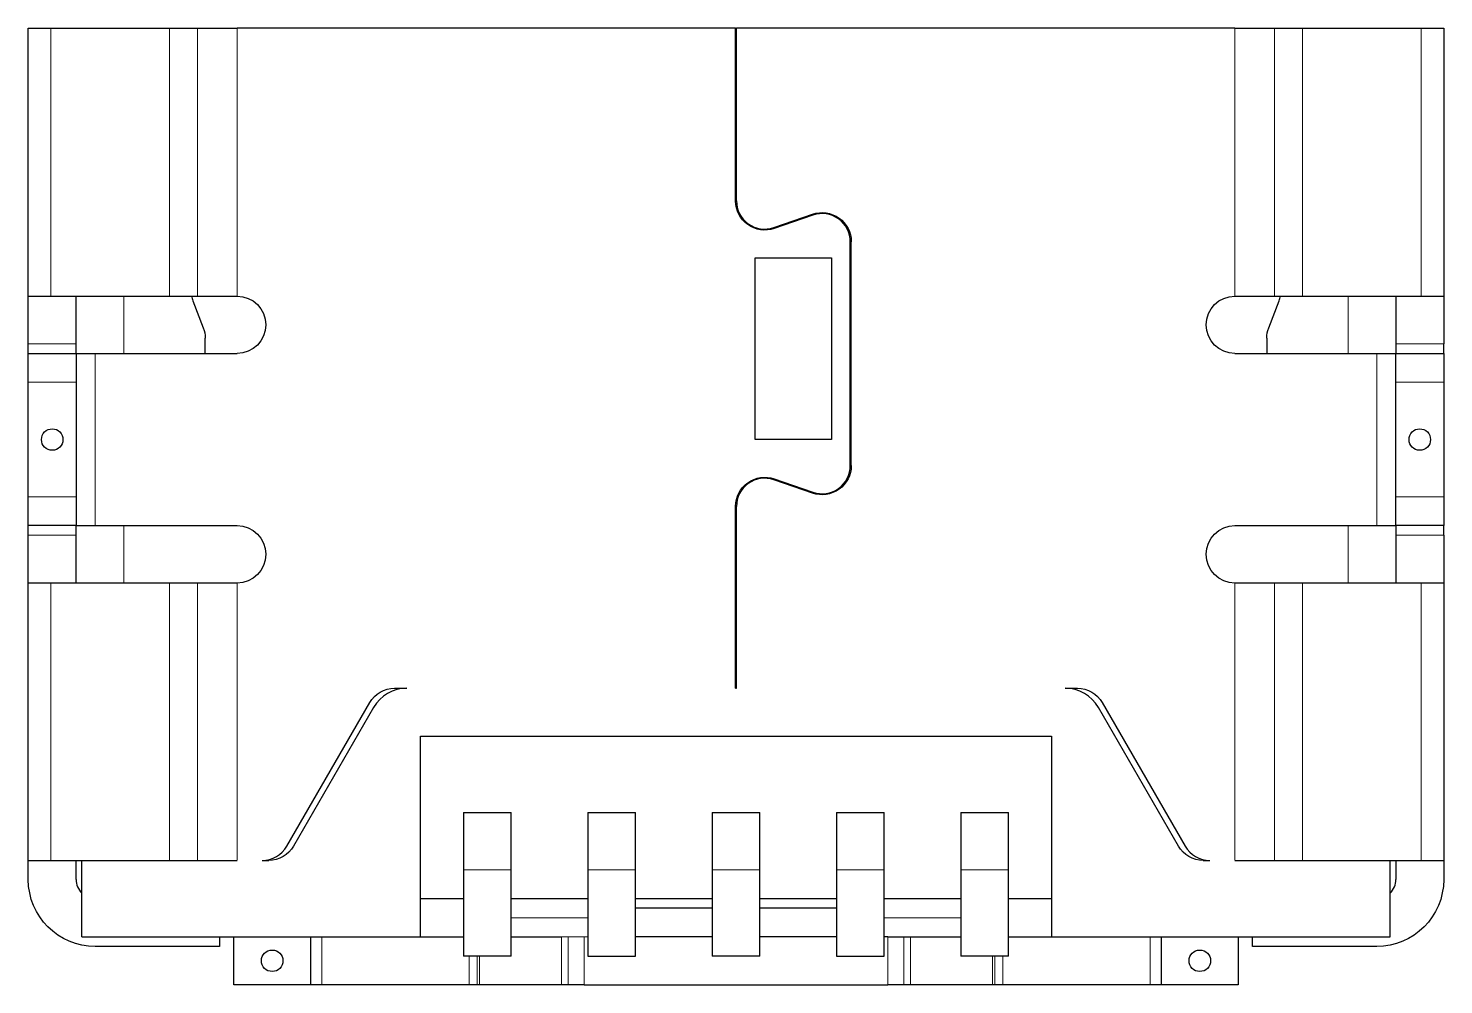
# Model space of a CAD drawing. Header units: millimetres. Extents: x 465.54 to 472.94, y 476.99 to 481.99.
import ezdxf

# ---------------------------------------------------------------- set-up
doc = ezdxf.new("R2010")
doc.units = ezdxf.units.MM
doc.layers.get('0').update_dxf_attribs({"linetype": 'CONTINUOUS'})
doc.layers.add('1', color=7, linetype='CONTINUOUS', true_color=0xffffff)

msp = doc.modelspace()

# ---------------------------------------------------------------- linework, layer by layer
for centre in [(466.8119, 477.1137), (471.6619, 477.1137)]:
    msp.add_circle(centre, 0.0562)
at = {"layer": '1', "color": 7, "linetype": 'Continuous'}
for p, q in [((465.5369, 481.9887), (465.6541, 481.9887)), ((465.5369, 480.5887), (465.5369, 481.9887)), ((465.6541, 481.9887), (466.2748, 481.9887)), ((466.2748, 481.9887), (466.6283, 481.9887)), ((469.2344, 481.9887), (466.6283, 481.9887)), ((469.2344, 481.0867), (469.2344, 481.9887)), ((469.2345, 481.9887), (469.2394, 481.9887)), ((471.8455, 481.9887), (469.2394, 481.9887)), ((469.2394, 481.0867), (469.2394, 481.9887)), ((471.8455, 481.9887), (472.199, 481.9887)), ((472.199, 481.9887), (472.8197, 481.9887)), ((472.8197, 481.9887), (472.9369, 481.9887)), ((472.9369, 481.9887), (472.9369, 480.5887)), ((469.2394, 481.3887), (469.2344, 481.3887)), ((469.4349, 480.9472), (469.6372, 481.0169)), ((469.6389, 481.0122), (469.4365, 480.9425)), ((469.6869, 481.0252), (469.6869, 481.0202)), ((469.4369, 480.9479), (469.4369, 480.9426)), ((469.827, 480.9188), (469.8322, 480.9188)), ((469.8344, 479.7027), (469.8344, 480.8727)), ((469.8394, 479.7027), (469.8394, 480.8727)), ((469.3369, 480.7887), (469.7369, 480.7887)), ((469.3369, 479.8387), (469.3369, 480.7887)), ((469.7369, 480.7887), (469.7369, 479.8387)), ((465.5369, 480.5887), (465.6541, 480.5887)), ((465.5369, 480.3387), (465.5369, 480.5887)), ((465.6541, 480.5887), (466.2748, 480.5887)), ((465.7869, 480.3387), (465.7869, 480.5887)), ((466.2748, 480.5887), (466.6283, 480.5887)), ((466.397, 480.5646), (466.4518, 480.4228)), ((471.8455, 480.5887), (472.199, 480.5887)), ((472.022, 480.4228), (472.0768, 480.5646)), ((472.199, 480.5887), (472.8197, 480.5887)), ((472.6869, 480.5887), (472.6869, 480.3387)), ((472.8197, 480.5887), (472.9369, 480.5887)), ((472.9369, 480.5887), (472.9369, 480.3387)), ((465.5369, 480.2887), (465.5369, 480.3387)), ((465.7869, 480.2887), (465.7869, 480.3387)), ((466.4619, 480.2887), (466.4619, 480.3687)), ((472.0119, 480.3687), (472.0119, 480.2887)), ((472.6869, 480.3387), (472.6869, 480.2887)), ((472.9369, 480.2887), (472.9369, 480.3387)), ((465.5369, 480.1387), (465.5369, 480.2887)), ((465.5369, 480.2887), (465.7869, 480.2887)), ((465.7869, 480.2887), (465.7869, 480.1387)), ((465.7869, 480.2887), (465.8869, 480.2887)), ((465.8869, 480.2887), (466.6283, 480.2887)), ((471.8455, 480.2887), (472.5869, 480.2887)), ((472.5869, 480.2887), (472.6869, 480.2887)), ((472.6869, 480.2887), (472.9369, 480.2887)), ((472.6869, 480.1387), (472.6869, 480.2887)), ((472.9369, 480.2887), (472.9369, 480.1387)), ((465.5369, 479.5387), (465.5369, 480.1387)), ((465.7869, 480.1387), (465.7869, 479.5387)), ((472.6869, 479.5387), (472.6869, 480.1387)), ((472.9369, 480.1387), (472.9369, 479.5387)), ((469.7369, 479.8387), (469.3369, 479.8387)), ((469.6372, 479.5585), (469.4349, 479.6282)), ((469.4365, 479.6329), (469.6389, 479.5632)), ((469.4369, 479.6328), (469.4369, 479.6275)), ((465.5369, 479.3887), (465.5369, 479.5387)), ((465.7869, 479.5387), (465.7869, 479.3887)), ((469.6869, 479.5552), (469.6869, 479.5502)), ((472.6869, 479.3887), (472.6869, 479.5387)), ((472.9369, 479.5387), (472.9369, 479.3887)), ((469.2344, 478.5387), (469.2344, 479.4887)), ((469.2394, 478.5387), (469.2394, 479.4887)), ((465.5369, 479.3387), (465.5369, 479.3887)), ((465.7869, 479.3887), (465.5369, 479.3887)), ((465.7869, 479.3887), (465.8869, 479.3887)), ((465.7869, 479.3387), (465.7869, 479.3887)), ((465.8869, 479.3887), (466.6283, 479.3887)), ((471.8455, 479.3887), (472.5869, 479.3887)), ((472.5869, 479.3887), (472.6869, 479.3887)), ((472.9369, 479.3887), (472.6869, 479.3887)), ((472.6869, 479.3887), (472.6869, 479.3387)), ((472.9369, 479.3387), (472.9369, 479.3887)), ((465.5369, 479.0887), (465.5369, 479.3387)), ((465.7869, 479.0887), (465.7869, 479.3387)), ((472.6869, 479.3387), (472.6869, 479.0887)), ((472.9369, 479.3387), (472.9369, 479.0887)), ((465.5369, 477.6387), (465.5369, 479.0887)), ((465.6541, 479.0887), (465.5369, 479.0887)), ((466.2748, 479.0887), (465.6541, 479.0887)), ((466.6283, 479.0887), (466.2748, 479.0887)), ((472.199, 479.0887), (471.8455, 479.0887)), ((472.8197, 479.0887), (472.199, 479.0887)), ((472.9369, 479.0887), (472.8197, 479.0887)), ((472.9369, 479.0887), (472.9369, 477.6387)), ((469.2393, 478.6387), (469.2344, 478.6387)), ((467.4519, 478.5387), (467.5154, 478.5387)), ((469.2344, 478.5387), (469.2394, 478.5387)), ((470.9584, 478.5387), (471.0219, 478.5387)), ((466.889, 477.7137), (467.322, 478.4637)), ((467.3422, 478.4387), (466.9236, 477.7137)), ((471.5502, 477.7137), (471.1316, 478.4387)), ((471.1518, 478.4637), (471.5848, 477.7137)), ((467.5869, 477.2387), (467.5869, 478.2887)), ((467.5869, 478.2887), (470.8869, 478.2887)), ((470.8869, 478.2887), (470.8869, 477.2387)), ((465.5369, 477.5387), (465.5369, 477.6387)), ((465.5369, 477.6387), (465.6541, 477.6387)), ((465.6541, 477.6387), (465.8169, 477.6387)), ((465.7869, 477.5387), (465.7869, 477.6387)), ((465.8169, 477.2387), (465.8169, 477.6387)), ((465.8169, 477.6387), (466.6283, 477.6387)), ((466.7591, 477.6387), (466.7937, 477.6387)), ((471.6801, 477.6387), (471.7147, 477.6387)), ((471.8455, 477.6387), (472.6569, 477.6387)), ((472.6569, 477.2387), (472.6569, 477.6387)), ((472.6569, 477.6387), (472.8197, 477.6387)), ((472.6869, 477.6387), (472.6869, 477.5387)), ((472.8197, 477.6387), (472.9369, 477.6387)), ((472.9369, 477.6387), (472.9369, 477.5387)), ((467.5869, 477.4387), (467.8119, 477.4387)), ((468.0619, 477.4387), (468.4619, 477.4387)), ((468.7119, 477.4387), (469.1119, 477.4387)), ((469.1119, 477.3887), (468.7119, 477.3887)), ((469.3619, 477.4387), (469.7619, 477.4387)), ((469.7619, 477.3887), (469.3619, 477.3887)), ((470.0119, 477.4387), (470.4118, 477.4387)), ((470.6619, 477.4387), (470.8869, 477.4387)), ((465.8169, 477.2387), (466.6119, 477.2387)), ((466.5369, 477.2387), (466.5369, 477.1887)), ((467.0119, 477.2387), (467.5869, 477.2387)), ((467.5869, 477.2387), (467.8119, 477.2387)), ((468.0619, 477.2387), (468.325, 477.2387)), ((469.1119, 477.2387), (468.7119, 477.2387)), ((469.7619, 477.2387), (469.3619, 477.2387)), ((470.0313, 477.2387), (470.1488, 477.2387)), ((470.1488, 477.2387), (470.4119, 477.2387)), ((470.6619, 477.2387), (470.8869, 477.2387)), ((470.8869, 477.2387), (471.4619, 477.2387)), ((471.8619, 477.2387), (472.6569, 477.2387)), ((471.9369, 477.1887), (471.9369, 477.2387)), ((466.5369, 477.1887), (465.8869, 477.1887)), ((472.5869, 477.1887), (471.9369, 477.1887)), ((467.0711, 476.9887), (467.0119, 476.9887)), ((467.8417, 476.9887), (467.0711, 476.9887)), ((467.8967, 476.9887), (467.8417, 476.9887)), ((468.325, 476.9887), (467.8967, 476.9887)), ((468.4425, 476.9887), (468.325, 476.9887)), ((468.4425, 476.9887), (470.0313, 476.9887)), ((470.1488, 476.9887), (470.0313, 476.9887)), ((470.5771, 476.9887), (470.1488, 476.9887)), ((470.6321, 476.9887), (470.5771, 476.9887)), ((471.4027, 476.9887), (470.6321, 476.9887)), ((471.4619, 476.9887), (471.4027, 476.9887))]:
    msp.add_line(p, q, dxfattribs=at)
at = {"layer": '1', "color": 7, "linetype": 'Continuous', "lineweight": 5}
for p, q in [((465.6541, 481.9877), (465.6541, 480.5897)), ((466.2748, 480.5897), (466.2748, 481.9877)), ((466.4212, 480.5897), (466.4212, 481.9877)), ((466.6283, 481.9877), (466.6283, 480.5887)), ((471.8455, 480.5887), (471.8455, 481.9877)), ((472.0526, 480.5897), (472.0526, 481.9877)), ((472.199, 481.9877), (472.199, 480.5897)), ((472.8197, 480.5897), (472.8197, 481.9877)), ((469.8344, 480.8764), (469.8394, 480.8764)), ((469.8394, 480.7941), (469.8344, 480.7941)), ((469.8394, 480.6887), (469.8344, 480.6887)), ((466.0369, 480.2887), (466.0369, 480.5887)), ((472.4369, 480.5887), (472.4369, 480.2887)), ((465.5379, 480.3387), (465.7859, 480.3387)), ((472.6879, 480.3387), (472.9359, 480.3387)), ((465.8869, 479.3897), (465.8869, 480.2877)), ((472.5869, 480.2877), (472.5869, 479.3897)), ((465.7859, 480.1387), (465.5379, 480.1387)), ((472.9359, 480.1387), (472.6879, 480.1387)), ((465.5379, 479.5387), (465.7859, 479.5387)), ((472.6879, 479.5387), (472.9359, 479.5387)), ((466.0369, 479.0888), (466.0369, 479.3888)), ((472.4369, 479.3888), (472.4369, 479.0888)), ((465.7859, 479.3387), (465.5379, 479.3387)), ((472.9359, 479.3387), (472.6879, 479.3387)), ((465.6541, 479.0877), (465.6541, 477.6397)), ((466.2748, 477.6397), (466.2748, 479.0877)), ((466.4212, 479.0877), (466.4212, 477.6397)), ((466.6283, 479.0887), (466.6283, 477.6397)), ((471.8455, 477.6397), (471.8455, 479.0887)), ((472.0526, 477.6397), (472.0526, 479.0877)), ((472.199, 479.0877), (472.199, 477.6397)), ((472.8197, 477.6397), (472.8197, 479.0877)), ((468.4619, 477.3387), (468.0619, 477.3387)), ((470.4119, 477.3387), (470.0119, 477.3387)), ((467.0711, 476.9897), (467.0711, 477.2377)), ((468.325, 477.2387), (468.4425, 477.2387)), ((468.325, 476.9897), (468.325, 477.2377)), ((468.3589, 476.9897), (468.3589, 477.2377)), ((468.4619, 477.2387), (468.4425, 477.2387)), ((468.4425, 477.2377), (468.4425, 476.9897)), ((470.0313, 476.9897), (470.0313, 477.2377)), ((470.1149, 477.2377), (470.1149, 476.9897)), ((470.1488, 477.2377), (470.1488, 476.9897)), ((471.4027, 477.2377), (471.4027, 476.9897)), ((467.8417, 476.9897), (467.8417, 477.1387)), ((467.8834, 477.1387), (467.8834, 476.9897)), ((467.8967, 477.1387), (467.8967, 476.9897)), ((470.5771, 476.9897), (470.5771, 477.1387)), ((470.5904, 476.9897), (470.5904, 477.1387)), ((470.6321, 477.1387), (470.6321, 476.9897))]:
    msp.add_line(p, q, dxfattribs=at)
at = {"layer": '1', "color": 1, "linetype": 'Continuous'}
for p, q in [((467.8119, 477.8887), (467.8119, 477.5887)), ((467.8119, 477.8887), (468.0619, 477.8887)), ((468.0619, 477.5887), (468.0619, 477.8887)), ((468.4619, 477.8887), (468.7119, 477.8887)), ((468.4619, 477.8887), (468.4619, 477.5887)), ((468.7119, 477.5887), (468.7119, 477.8887)), ((469.1119, 477.8887), (469.3619, 477.8887)), ((469.1119, 477.8887), (469.1119, 477.5887)), ((469.3619, 477.5887), (469.3619, 477.8887)), ((469.7619, 477.8887), (469.7619, 477.5887)), ((469.7619, 477.8887), (470.0119, 477.8887)), ((470.0119, 477.5887), (470.0119, 477.8887)), ((470.4119, 477.8887), (470.6619, 477.8887)), ((470.4119, 477.8887), (470.4119, 477.5887)), ((470.6619, 477.5887), (470.6619, 477.8887)), ((467.8119, 477.5887), (467.8119, 477.1387)), ((468.0619, 477.1387), (468.0619, 477.5887)), ((468.4619, 477.5887), (468.4619, 477.1387)), ((468.7119, 477.1387), (468.7119, 477.5887)), ((469.1119, 477.5887), (469.1119, 477.1387)), ((469.3619, 477.1387), (469.3619, 477.5887)), ((469.7619, 477.5887), (469.7619, 477.1387)), ((470.0119, 477.1387), (470.0119, 477.5887)), ((470.4119, 477.5887), (470.4119, 477.1387)), ((470.6619, 477.1387), (470.6619, 477.5887)), ((466.6119, 477.2387), (467.0119, 477.2387)), ((466.6119, 476.9887), (466.6119, 477.2387)), ((467.0119, 477.2387), (467.0119, 476.9887)), ((470.0313, 477.2387), (470.0119, 477.2387)), ((471.4619, 476.9887), (471.4619, 477.2387)), ((471.4619, 477.2387), (471.8619, 477.2387)), ((471.8619, 477.2387), (471.8619, 476.9887)), ((468.0619, 477.1387), (467.8119, 477.1387)), ((468.4619, 477.1387), (468.7119, 477.1387)), ((469.3619, 477.1387), (469.1119, 477.1387)), ((469.7619, 477.1387), (470.0119, 477.1387)), ((470.6619, 477.1387), (470.4119, 477.1387)), ((467.0119, 476.9887), (466.6119, 476.9887)), ((471.8619, 476.9887), (471.4619, 476.9887))]:
    msp.add_line(p, q, dxfattribs=at)
at = {"layer": '1', "color": 1, "linetype": 'Continuous', "lineweight": 5}
for p, q in [((468.0609, 477.5887), (467.8129, 477.5887)), ((468.7109, 477.5887), (468.4629, 477.5887)), ((469.3609, 477.5887), (469.1129, 477.5887)), ((470.0109, 477.5887), (469.7629, 477.5887)), ((470.6609, 477.5887), (470.4129, 477.5887))]:
    msp.add_line(p, q, dxfattribs=at)
at = {"layer": '1', "color": 1, "linetype": 'Continuous'}
for centre in [(465.6619, 479.8387), (472.8119, 479.8387)]:
    msp.add_circle(centre, 0.0562, dxfattribs=at)
at = {"layer": '1', "color": 7, "linetype": 'Continuous', "extrusion": (0, 0, -1)}
for centre, radius, start, end in [((-469.3869, 481.0867), 0.1525, 251, 360), ((-469.6869, 480.8727), 0.1525, 71, 180), ((-466.6283, 480.4387), 0.15, 90, 270), ((-471.8455, 480.4387), 0.15, 270, 90), ((-466.3119, 480.3687), 0.15, 158.86752, 180), ((-472.1619, 480.3687), 0.15, 0, 21.13248), ((-469.6869, 479.7027), 0.1525, 180, 289), ((-469.3869, 479.4887), 0.1525, 0, 109), ((-466.6283, 479.2387), 0.15, 90, 270), ((-471.8455, 479.2387), 0.15, 270, 90), ((-467.4519, 478.3887), 0.15, 30, 90), ((-471.0219, 478.3887), 0.15, 90, 150), ((-466.7937, 477.7887), 0.15, 210, 270), ((-471.6801, 477.7887), 0.15, 270, 330), ((-465.8869, 477.5387), 0.35, 270, 0), ((-472.5869, 477.5387), 0.35, 180, 270)]:
    msp.add_arc(centre, radius, start, end, dxfattribs=at)
at = {"layer": '1', "color": 7, "linetype": 'Continuous'}
for centre, radius, start, end in [((469.3869, 481.0867), 0.1475, 180, 289), ((469.6869, 480.8727), 0.1475, 0, 109), ((466.5369, 480.6187), 0.15, 191.53658, 201.13248), ((471.9369, 480.6187), 0.15, 338.86752, 348.46342), ((469.6869, 479.7027), 0.1475, 251, 360), ((469.3869, 479.4887), 0.1475, 71, 180), ((467.5154, 478.3387), 0.2, 90, 150), ((470.9584, 478.3387), 0.2, 30, 90), ((466.7591, 477.7887), 0.15, 270, 330), ((471.7147, 477.7887), 0.15, 210, 270), ((465.8869, 477.5387), 0.1, 180, 225.573), ((472.5869, 477.5387), 0.1, 314.427, 0)]:
    msp.add_arc(centre, radius, start, end, dxfattribs=at)

doc.saveas('drawing.dxf')
